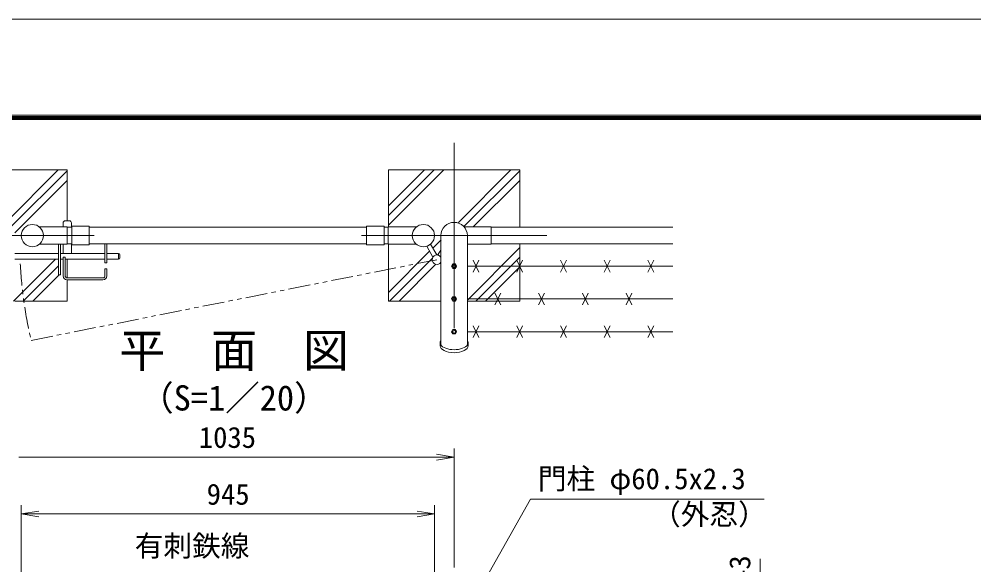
# Model space of a CAD drawing. Units: millimetres, scale not verified. Extents: x -4200 to 4200, y -2970 to 2970.
# Drawn here: x -2539 to -356, y 1722 to 2970 of the extents above; entities that cross this region are included whole.
import ezdxf
from ezdxf.enums import TextEntityAlignment as Align

# ---------------------------------------------------------------- set-up
doc = ezdxf.new("R2010")
doc.units = ezdxf.units.MM
doc.header["$LTSCALE"] = 20
doc.linetypes.add('USER1', pattern=[50.8, 31.75, -6.35, 6.35, -6.35])
doc.linetypes.add('USER3', pattern=[5, 2.5, -0.5, 0.5, -0.5, 0.5, -0.5])
for name, color, linetype, lineweight in [('0-0_D-STR-TXT', 7, 'Continuous', 9), ('0-1_D-TTL', 7, 'Continuous', 9), ('0-2_D-TTL-TXT', 7, 'Continuous', 18), ('0-3_D-STR4', 7, 'Continuous', 9), ('0-4_D-BMK', 2, 'USER1', 13), ('0-5_D-STR1', 1, 'Continuous', 18), ('0-7_D-DCR-HCH', 7, 'Continuous', 9), ('0-8_D-STR3', 3, 'Continuous', 13), ('0-9_D-STR-DIM', 7, 'Continuous', 9), ('0-A_0', 7, 'Continuous', 9)]:
    doc.layers.add(name, color=color, linetype=linetype, lineweight=lineweight)
doc.styles.add('ＭＳ ゴシック', font='')
doc.styles.get('ＭＳ ゴシック').set_extended_font_data('MS Gothic')

# ---------------------------------------------------------------- blocks, each defined once
blk = doc.blocks.new('_Open')
at = {"layer": '0-A_0'}
blk.add_line((-20, 3.33), (0, 0), dxfattribs=at)
blk.add_lwpolyline([(-20, -3.33), (0, 0), (-20, 0)], dxfattribs=at)
blk = doc.blocks.new('MLeader9')
at = {"layer": '0-0_D-STR-TXT'}
blk.add_line((-2535.88, 1510.78), (-2513.21, 1477.16), dxfattribs=at)
for points in [[(-2540.72, 1506.19), (-2766.16, 1744.11), (-3288.23, 1744.11), (-3295.43, 1744.11)], [(-2545.56, 1501.61), (-2513.21, 1477.16), (-2540.72, 1506.19)]]:
    blk.add_lwpolyline(points, dxfattribs=at)
blk = doc.blocks.new('MLeader10')
at = {"layer": '0-0_D-STR-TXT'}
blk.add_line((-1505.64, 1617.32), (-1531.08, 1585.74), dxfattribs=at)
for points in [[(-1511.45, 1620.59), (-1369.94, 1871.85), (-842.86, 1871.85), (-835.66, 1871.85)], [(-1517.26, 1623.87), (-1531.08, 1585.74), (-1511.45, 1620.59)]]:
    blk.add_lwpolyline(points, dxfattribs=at)

msp = doc.modelspace()

# ---------------------------------------------------------------- linework, layer by layer
at = {"layer": '0-1_D-TTL', "color": 2, "lineweight": 18}
msp.add_lwpolyline([(-4200, 2970), (4200, 2970), (4200, -2970), (-4200, -2970)], close=True, dxfattribs=at)
at = {"layer": '0-1_D-TTL'}
for points in [[(-3930, 2750), (3930, 2750), (3930, -2750), (-3930, -2750)], [(-3927.5, 2747.5), (3927.5, 2747.5), (3927.5, -2747.5), (-3927.5, -2747.5)], [(-3925, 2745), (3925, 2745), (3925, -2745), (-3925, -2745)], [(-3922.5, 2742.5), (3922.5, 2742.5), (3922.5, -2742.5), (-3922.5, -2742.5)], [(-3920, 2740), (3920, 2740), (3920, -2740), (-3920, -2740)]]:
    msp.add_lwpolyline(points, close=True, dxfattribs=at)
at = {"layer": '0-3_D-STR4'}
for p, q in [((-2429.32, 2624.85), (-2729.32, 2624.85)), ((-2429.32, 2508.65), (-2429.32, 2624.85)), ((-1694.32, 2624.85), (-1394.32, 2624.85)), ((-1694.32, 2494.55), (-1694.32, 2624.85)), ((-1394.32, 2493.85), (-1394.32, 2624.85)), ((-1694.32, 2324.85), (-1694.32, 2455.15)), ((-2429.32, 2378.16), (-2429.32, 2420.65)), ((-2429.32, 2324.85), (-2429.32, 2373.65)), ((-2429.32, 2324.85), (-2549.07, 2324.85)), ((-1694.32, 2324.85), (-1574.57, 2324.85))]:
    msp.add_line(p, q, dxfattribs=at)
msp.add_lwpolyline([(-1514.07, 2324.85), (-1394.32, 2324.85), (-1394.32, 2455.85)], dxfattribs=at)
at = {"layer": '0-4_D-BMK'}
for p, q in [((-1544.32, 2262.72), (-1544.32, 2686.99)), ((-2367.19, 2474.85), (-2791.45, 2474.85)), ((-1756.45, 2474.85), (-1332.19, 2474.85))]:
    msp.add_line(p, q, dxfattribs=at)
at = {"layer": '0-4_D-BMK', "linetype": 'USER3'}
msp.add_line((-2511.21, 2235.02), (-1583.71, 2419.67), dxfattribs=at)
msp.add_arc((-1577.22, 2457.65), 960.15, 182.81239, 193.40726, dxfattribs=at)
at = {"layer": '0-5_D-STR1'}
for p, q in [((-2428.72, 2493.85), (-2418.67, 2493.85)), ((-2378.67, 2493.85), (-1744.47, 2493.85)), ((-1704.47, 2493.85), (-1694.52, 2493.85)), ((-1459.32, 2493.85), (-1044.32, 2493.85)), ((-1574.57, 2224.48), (-1574.57, 2474.85)), ((-1514.07, 2224.48), (-1514.07, 2474.85)), ((-2428.72, 2455.85), (-2418.67, 2455.85)), ((-2378.67, 2455.85), (-1744.47, 2455.85)), ((-1704.47, 2455.85), (-1694.52, 2455.85)), ((-1459.32, 2455.85), (-1044.32, 2455.85)), ((-1576.42, 2229.85), (-1576.42, 2222.93)), ((-1512.22, 2229.85), (-1512.22, 2222.93))]:
    msp.add_line(p, q, dxfattribs=at)
for centre in [(-2508.67, 2474.85), (-1614.47, 2474.85)]:
    msp.add_circle(centre, 25.4, dxfattribs=at)
msp.add_arc((-1544.32, 2474.85), 30.25, 0, 180, dxfattribs=at)
for centre, start_param, end_param in [((-1544.32, 2229.85), 2.8004339, 6.6243441), ((-1544.32, 2222.93), 3.1415927, 6.2831853)]:
    msp.add_ellipse(centre, major_axis=(32.1, 0), ratio=0.5, start_param=start_param, end_param=end_param, dxfattribs=at)
at = {"layer": '0-7_D-DCR-HCH'}
for p, q in [((-2569.65, 2504.68), (-2449.47, 2624.85)), ((-2556.2, 2496.03), (-2429.32, 2622.91)), ((-1694.32, 2498.63), (-1568.1, 2624.85)), ((-1694.32, 2520.73), (-1590.2, 2624.85)), ((-1694.32, 2542.83), (-1612.3, 2624.85)), ((-1534.65, 2504.68), (-1414.47, 2624.85)), ((-1521.18, 2496.05), (-1394.32, 2622.91)), ((-2548.68, 2481.46), (-2429.32, 2600.81)), ((-1500.58, 2494.55), (-1394.32, 2600.81)), ((-1593.03, 2446.3), (-1574.14, 2465.18)), ((-1514.07, 2327.43), (-1394.32, 2447.18)), ((-1694.32, 2345), (-1600.37, 2438.96)), ((-1692.37, 2324.85), (-1593.85, 2423.37)), ((-1494.55, 2324.85), (-1394.32, 2425.08)), ((-2551.65, 2324.85), (-2455.85, 2420.65)), ((-2529.55, 2324.85), (-2448.72, 2405.68)), ((-1670.28, 2324.85), (-1586.01, 2409.12)), ((-1472.45, 2324.85), (-1394.32, 2402.99)), ((-2507.45, 2324.85), (-2447.65, 2384.65))]:
    msp.add_line(p, q, dxfattribs=at)
at = {"layer": '0-8_D-STR3'}
for p, q in [((-2492.64, 2494.55), (-2428.72, 2494.55)), ((-2438.22, 2503.65), (-2438.22, 2494.55)), ((-2433.22, 2508.65), (-2424.22, 2508.65)), ((-2428.72, 2494.55), (-2428.72, 2455.15)), ((-2419.22, 2503.65), (-2419.22, 2493.85)), ((-2418.67, 2496.15), (-2378.67, 2496.15)), ((-2418.67, 2453.55), (-2418.67, 2496.15)), ((-2378.67, 2453.55), (-2378.67, 2496.15)), ((-1744.47, 2496.15), (-1704.47, 2496.15)), ((-1744.47, 2453.55), (-1744.47, 2496.15)), ((-1704.47, 2453.55), (-1704.47, 2496.15)), ((-1630.51, 2494.55), (-1694.92, 2494.55)), ((-1694.92, 2494.55), (-1694.92, 2455.15)), ((-2492.64, 2455.15), (-2428.72, 2455.15)), ((-2444.22, 2455.15), (-2444.22, 2384.65)), ((-2438.22, 2455.15), (-2438.22, 2433.65)), ((-2419.22, 2455.85), (-2419.22, 2433.65)), ((-2418.67, 2453.55), (-2378.67, 2453.55)), ((-2343.22, 2455.85), (-2343.22, 2412.15)), ((-2338.72, 2455.85), (-2338.72, 2412.15)), ((-1744.47, 2453.55), (-1704.47, 2453.55)), ((-1630.51, 2455.15), (-1694.92, 2455.15)), ((-1606.95, 2450.59), (-1592.78, 2425.54)), ((-1598.16, 2455.38), (-1584.07, 2430.46)), ((-1459.32, 2455.15), (-1514.07, 2455.15)), ((-2549.07, 2433.65), (-2448.72, 2433.65)), ((-2444.22, 2433.65), (-2343.22, 2433.65)), ((-2438.22, 2425.65), (-2438.22, 2382.65)), ((-2438.22, 2425.65), (-2433.72, 2425.65)), ((-2433.72, 2425.65), (-2433.72, 2382.65)), ((-2338.72, 2433.65), (-2311.72, 2433.65)), ((-2311.72, 2433.65), (-2311.72, 2420.65)), ((-2308.72, 2430.65), (-2308.72, 2423.65)), ((-1582.22, 2430.37), (-1574.57, 2441.08)), ((-2549.07, 2420.65), (-2448.72, 2420.65)), ((-2444.22, 2420.65), (-2438.22, 2420.65)), ((-2433.72, 2420.65), (-2343.22, 2420.65)), ((-2343.22, 2412.15), (-2338.72, 2412.15)), ((-2338.72, 2420.65), (-2311.72, 2420.65)), ((-1547.21, 2409.85), (-1550.1, 2404.85)), ((-1541.44, 2409.85), (-1547.21, 2409.85)), ((-1538.55, 2404.85), (-1541.44, 2409.85)), ((-1541.44, 2399.85), (-1538.55, 2404.85)), ((-1044.32, 2404.85), (-1514.07, 2404.85)), ((-1501.03, 2418.27), (-1487.61, 2391.44)), ((-1501.03, 2391.44), (-1487.61, 2418.27)), ((-1401.03, 2418.27), (-1387.61, 2391.44)), ((-1401.03, 2391.44), (-1387.61, 2418.27)), ((-1301.03, 2418.27), (-1287.61, 2391.44)), ((-1301.03, 2391.44), (-1287.61, 2418.27)), ((-1201.03, 2418.27), (-1187.61, 2391.44)), ((-1201.03, 2391.44), (-1187.61, 2418.27)), ((-1101.03, 2418.27), (-1087.61, 2391.44)), ((-1101.03, 2391.44), (-1087.61, 2418.27)), ((-2342.72, 2398.65), (-2342.72, 2382.65)), ((-2342.72, 2398.65), (-2338.22, 2398.65)), ((-2338.22, 2398.65), (-2338.22, 2382.65)), ((-2429.22, 2378.15), (-2347.22, 2378.15)), ((-2429.22, 2373.65), (-2347.22, 2373.65)), ((-1451.03, 2343.27), (-1437.61, 2316.44)), ((-1451.03, 2316.44), (-1437.61, 2343.27)), ((-1351.03, 2343.27), (-1337.61, 2316.44)), ((-1351.03, 2316.44), (-1337.61, 2343.27)), ((-1251.03, 2343.27), (-1237.61, 2316.44)), ((-1251.03, 2316.44), (-1237.61, 2343.27)), ((-1151.03, 2343.27), (-1137.61, 2316.44)), ((-1151.03, 2316.44), (-1137.61, 2343.27)), ((-1547.21, 2334.85), (-1550.1, 2329.85)), ((-1541.44, 2334.85), (-1547.21, 2334.85)), ((-1538.55, 2329.85), (-1541.44, 2334.85)), ((-1541.44, 2324.85), (-1538.55, 2329.85)), ((-1044.32, 2329.85), (-1514.07, 2329.85)), ((-1547.21, 2259.85), (-1550.1, 2254.85)), ((-1541.44, 2259.85), (-1547.21, 2259.85)), ((-1538.55, 2254.85), (-1541.44, 2259.85)), ((-1541.44, 2249.85), (-1538.55, 2254.85)), ((-1044.32, 2254.85), (-1514.07, 2254.85)), ((-1501.03, 2268.27), (-1487.61, 2241.44)), ((-1501.03, 2241.44), (-1487.61, 2268.27)), ((-1401.03, 2268.27), (-1387.61, 2241.44)), ((-1401.03, 2241.44), (-1387.61, 2268.27)), ((-1301.03, 2268.27), (-1287.61, 2241.44)), ((-1301.03, 2241.44), (-1287.61, 2268.27)), ((-1201.03, 2268.27), (-1187.61, 2241.44)), ((-1201.03, 2241.44), (-1187.61, 2268.27)), ((-1101.03, 2268.27), (-1087.61, 2241.44)), ((-1101.03, 2241.44), (-1087.61, 2268.27))]:
    msp.add_line(p, q, dxfattribs=at)
for points in [[(-1459.32, 2455.15), (-1459.32, 2494.55), (-1521.37, 2494.55)], [(-2448.72, 2455.15), (-2448.72, 2384.65), (-2444.22, 2384.65)], [(-1550.1, 2404.85), (-1547.21, 2399.85), (-1541.44, 2399.85)], [(-1550.1, 2329.85), (-1547.21, 2324.85), (-1541.44, 2324.85)], [(-1550.1, 2254.85), (-1547.21, 2249.85), (-1541.44, 2249.85)]]:
    msp.add_lwpolyline(points, dxfattribs=at)
for centre, radius in [((-1544.32, 2404.85), 4.9), ((-1544.32, 2404.85), 3), ((-1544.32, 2329.85), 4.9), ((-1544.32, 2329.85), 3), ((-1544.32, 2254.85), 4.9), ((-1544.32, 2254.85), 3)]:
    msp.add_circle(centre, radius, dxfattribs=at)
for centre, radius, start, end in [((-2433.22, 2503.65), 5, 90, 180), ((-2424.22, 2503.65), 5, 0, 90), ((-2311.72, 2430.65), 3, 0, 90), ((-2311.72, 2423.65), 3, 270, 0), ((-1583.71, 2419.67), 10.8, 32.20499, 327.79501), ((-2429.22, 2382.65), 9, 180, 270), ((-2429.22, 2382.65), 4.5, 180, 270), ((-2347.22, 2382.65), 4.5, 270, 0), ((-2347.22, 2382.65), 9, 270, 0)]:
    msp.add_arc(centre, radius, start, end, dxfattribs=at)
at = {"layer": '0-9_D-STR-DIM'}
for p, q in [((-1544.32, 1715.52), (-1544.32, 1988.03)), ((-2539.32, 1968.03), (-1584.32, 1968.03)), ((-2534.07, 1664.37), (-2534.07, 1858.03)), ((-1589.07, 1664.37), (-1589.07, 1858.03)), ((-2494.07, 1838.03), (-1629.07, 1838.03)), ((-844.32, 1695.37), (-844.32, 1735.37))]:
    msp.add_line(p, q, dxfattribs=at)

# ---------------------------------------------------------------- block references
at = {"layer": '0-0_D-STR-TXT'}
for name in ['MLeader10', 'MLeader9']:
    msp.add_blockref(name, (0, 0), dxfattribs=at)
at = {"layer": '0-9_D-STR-DIM', "xscale": 2, "yscale": 2}
for p in [(-1544.32, 1968.03), (-1589.07, 1838.03)]:
    msp.add_blockref('_Open', p, dxfattribs=at)
at = {"layer": '0-9_D-STR-DIM', "xscale": 2, "yscale": 2, "rotation": 180}
msp.add_blockref('_Open', (-2534.07, 1838.03), dxfattribs=at)

# ---------------------------------------------------------------- texts
at = {"layer": '0-0_D-STR-TXT', "style": 'ＭＳ ゴシック'}
for s, p in [('門柱 φ60.5x2.3', (-1352.89, 1880.22)), ('（外忍）', (-1091.73, 1798.94)), ('有刺鉄線', (-2274.64, 1726.65))]:
    msp.add_text(s, height=48.09, dxfattribs=at).set_placement(p, align=Align.BOTTOM_LEFT)
at = {"layer": '0-2_D-TTL-TXT', "style": 'ＭＳ ゴシック'}
for s, height, p in [('平\u3000面\u3000図', 76.98, (-2309.81, 2150.54)), ('（S=1／20）', 57.77, (-2264.33, 2057.34))]:
    msp.add_text(s, height=height, dxfattribs=at).set_placement(p, align=Align.BOTTOM_LEFT)
at = {"layer": '0-9_D-STR-DIM', "style": 'ＭＳ ゴシック'}
for s, p in [('1035', (-2128.07, 1974.78)), ('945', (-2110.05, 1844.78))]:
    msp.add_text(s, height=48.09, dxfattribs=at).set_placement(p, align=Align.BOTTOM_LEFT)
msp.add_text('43', height=48.09, rotation=90, dxfattribs=at).set_placement((-852.63, 1678.03), align=Align.BOTTOM_LEFT)

doc.saveas('drawing.dxf')
